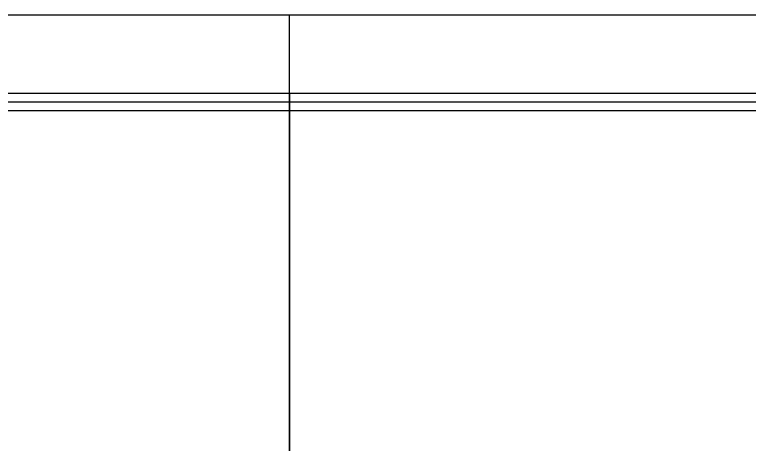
# Model space of a CAD drawing. Header units: millimetres. Extents: x 0 to 665, y 182 to 367.
# Drawn here: x 537.67 to 584.4, y 274.51 to 301.83 of the extents above; entities that cross this region are included whole.
import ezdxf

# ---------------------------------------------------------------- set-up
doc = ezdxf.new("R2010")
doc.units = ezdxf.units.MM
doc.header["$MEASUREMENT"] = 0
doc.layers.add('Inner Mount$booleaned (inner mount)', color=18, linetype='Continuous', true_color=0x000000)
doc.layers.add('Outer Case$booleaned (outer)', color=251, linetype='Continuous', true_color=0x4a4a4a)

msp = doc.modelspace()

# ---------------------------------------------------------------- linework, layer by layer
at = {"layer": 'Inner Mount$booleaned (inner mount)'}
for p, q in [((555.151, 258.238, -63.5), (555.151, 296.83, -63.5)), ((555.151, 295.738, -58.5), (555.151, 269.331, -58.5))]:
    msp.add_line(p, q, dxfattribs=at)
for points, degree in [([(600.054, 296.83, -63.5), (540.853, 296.83, -63.5), (481.651, 296.83, -63.5)], 2), ([(555.151, 296.83, -63.5), (555.151, 296.466, -61.833), (555.151, 296.102, -60.167), (555.151, 295.738, -58.5)], 3), ([(481.651, 296.284, -61), (540.853, 296.284, -61), (600.054, 296.284, -61)], 2), ([(481.651, 295.738, -58.5), (540.853, 295.738, -58.5), (600.054, 295.738, -58.5)], 2)]:
    msp.add_open_spline(points, degree=degree, dxfattribs=at)
at = {"layer": 'Outer Case$booleaned (outer)'}
for p, q in [((555.151, 262.238, -65.5), (555.151, 301.833, -65.5)), ((555.151, 262.238, -68.5), (555.151, 301.833, -68.5))]:
    msp.add_line(p, q, dxfattribs=at)
for points in [[(448.651, 301.833, -67), (555.151, 301.833, -67), (661.651, 301.833, -67)], [(451.651, 301.833, -65.5), (555.151, 301.833, -65.5), (658.651, 301.833, -65.5)], [(454.651, 301.833, -68.5), (555.151, 301.833, -68.5), (655.651, 301.833, -68.5)], [(555.151, 301.833, -65.5), (555.151, 301.833, -67), (555.151, 301.833, -68.5)]]:
    msp.add_open_spline(points, degree=2, dxfattribs=at)

doc.saveas('drawing.dxf')
